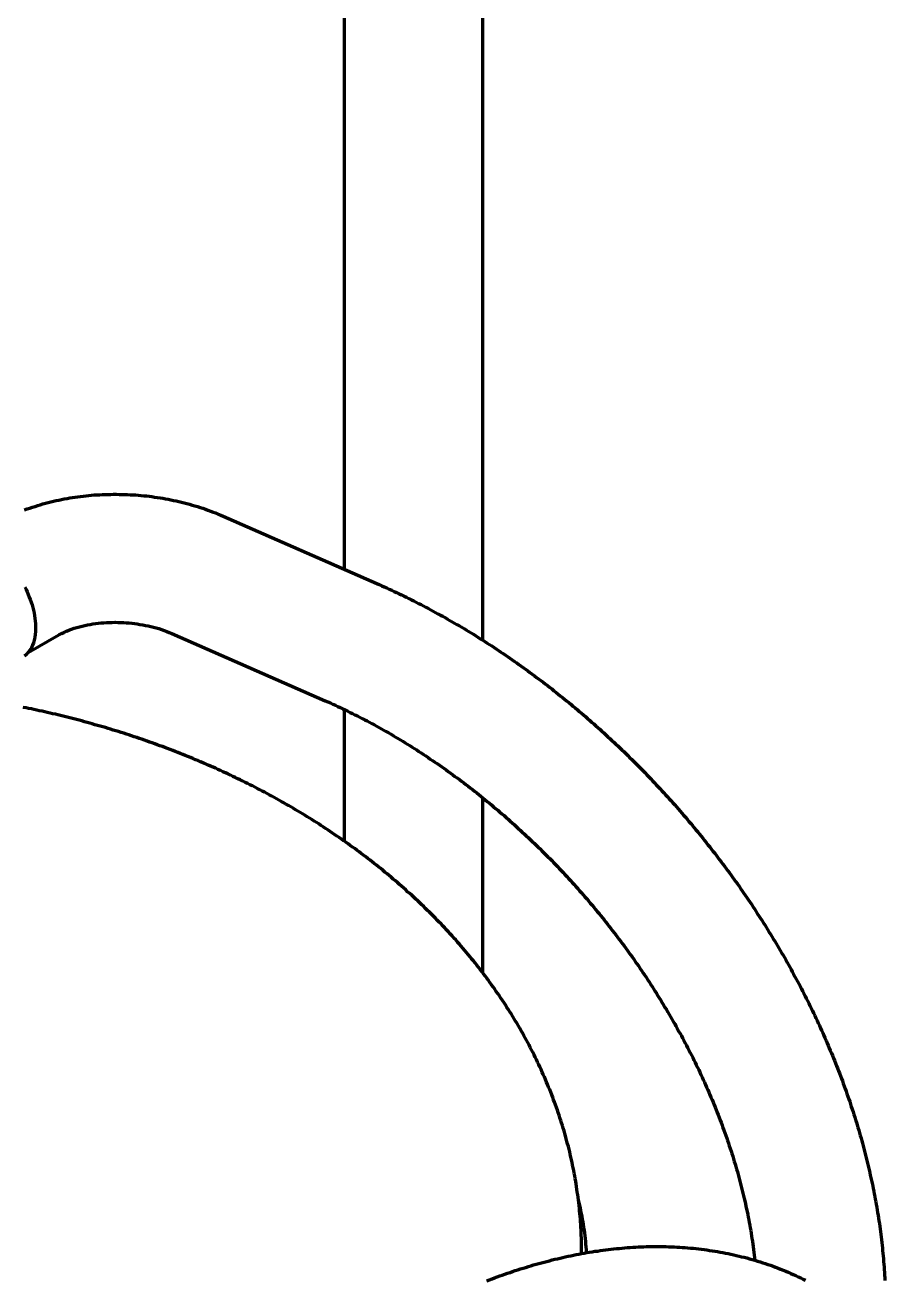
# Model space of a CAD drawing. Header units: millimetres. Extents: x 0 to 2208, y 0 to 420.
# Drawn here: x 189.79 to 197.67, y 77.29 to 88.8 of the extents above; entities that cross this region are included whole.
import ezdxf

# ---------------------------------------------------------------- set-up
doc = ezdxf.new("R2010")
doc.units = ezdxf.units.MM
doc.layers.add('01-VISIBLE', color=7, linetype='CONTINUOUS', lineweight=70)

msp = doc.modelspace()

# ---------------------------------------------------------------- linework, layer by layer
at = {"layer": '01-VISIBLE'}
for p, q in [((192.718, 83.812), (192.718, 91.989)), ((193.988, 83.16), (193.988, 91.989)), ((191.607, 84.299), (193.015, 83.681)), ((191.135, 83.223), (192.543, 82.605)), ((189.817, 83.047), (190.099, 83.21)), ((192.718, 81.316), (192.718, 82.525)), ((193.988, 80.109), (193.988, 81.714))]:
    msp.add_line(p, q, dxfattribs=at)
for points in [[(189.785, 84.356), (189.809, 84.365), (189.833, 84.373), (189.857, 84.381), (189.881, 84.389), (189.905, 84.397), (189.929, 84.404), (189.953, 84.411), (189.977, 84.418), (190.002, 84.424), (190.026, 84.43), (190.051, 84.436), (190.075, 84.442), (190.1, 84.447), (190.124, 84.452), (190.149, 84.457), (190.174, 84.461), (190.199, 84.466), (190.224, 84.47), (190.249, 84.473), (190.274, 84.477), (190.299, 84.48), (190.324, 84.483), (190.349, 84.486), (190.374, 84.488), (190.399, 84.491), (190.424, 84.493), (190.449, 84.494), (190.474, 84.496), (190.5, 84.497), (190.525, 84.498), (190.55, 84.499), (190.575, 84.499), (190.6, 84.5), (190.626, 84.5), (190.651, 84.499), (190.676, 84.499), (190.701, 84.498), (190.726, 84.497), (190.752, 84.496), (190.777, 84.495), (190.802, 84.493), (190.827, 84.491), (190.852, 84.489), (190.877, 84.486), (190.902, 84.484), (190.927, 84.481), (190.952, 84.478), (190.977, 84.474), (191.002, 84.471), (191.027, 84.467), (191.052, 84.463), (191.077, 84.458), (191.102, 84.454), (191.127, 84.449), (191.151, 84.444), (191.176, 84.438), (191.2, 84.433), (191.225, 84.427), (191.249, 84.421), (191.274, 84.415), (191.298, 84.408), (191.322, 84.401), (191.347, 84.394), (191.371, 84.387), (191.395, 84.379), (191.419, 84.371), (191.443, 84.363), (191.466, 84.355), (191.49, 84.346), (191.514, 84.337), (191.537, 84.328), (191.56, 84.318), (191.584, 84.309), (191.607, 84.299)], [(189.786, 83.649), (189.798, 83.627), (189.808, 83.604), (189.818, 83.581), (189.828, 83.557), (189.837, 83.534), (189.845, 83.51), (189.853, 83.486), (189.86, 83.462), (189.866, 83.437), (189.872, 83.413), (189.876, 83.388), (189.88, 83.363), (189.883, 83.338), (189.885, 83.313), (189.886, 83.287), (189.886, 83.262), (189.885, 83.237), (189.883, 83.212), (189.879, 83.187), (189.873, 83.162), (189.866, 83.138), (189.858, 83.115), (189.847, 83.092), (189.834, 83.07), (189.819, 83.05), (189.802, 83.031), (189.783, 83.015)], [(193.015, 83.681), (193.038, 83.671), (193.061, 83.661), (193.084, 83.651), (193.107, 83.64), (193.129, 83.63), (193.152, 83.619), (193.175, 83.609), (193.197, 83.598), (193.22, 83.587), (193.243, 83.576), (193.265, 83.566), (193.288, 83.555), (193.31, 83.543), (193.332, 83.532), (193.355, 83.521), (193.377, 83.51), (193.399, 83.498), (193.422, 83.487), (193.444, 83.475), (193.466, 83.464), (193.488, 83.452), (193.51, 83.44), (193.532, 83.428), (193.554, 83.416), (193.576, 83.404), (193.598, 83.392), (193.62, 83.38), (193.642, 83.368), (193.664, 83.355), (193.685, 83.343), (193.707, 83.331), (193.729, 83.318), (193.75, 83.305), (193.772, 83.293), (193.794, 83.28), (193.815, 83.267), (193.837, 83.254), (193.858, 83.241), (193.879, 83.228), (193.901, 83.215), (193.922, 83.202), (193.943, 83.189), (193.964, 83.175), (193.986, 83.162), (194.007, 83.148), (194.028, 83.135), (194.049, 83.121), (194.07, 83.108), (194.091, 83.094), (194.112, 83.08), (194.132, 83.066), (194.153, 83.052), (194.174, 83.038), (194.195, 83.024), (194.215, 83.01), (194.236, 82.996), (194.257, 82.982), (194.277, 82.967), (194.298, 82.953), (194.318, 82.938), (194.338, 82.924), (194.359, 82.909), (194.379, 82.895), (194.399, 82.88), (194.42, 82.865), (194.44, 82.85), (194.46, 82.835), (194.48, 82.82), (194.5, 82.805), (194.52, 82.79), (194.54, 82.775), (194.56, 82.76), (194.58, 82.745), (194.599, 82.729), (194.619, 82.714), (194.639, 82.698), (194.658, 82.683), (194.678, 82.667), (194.698, 82.652), (194.717, 82.636), (194.737, 82.62), (194.756, 82.604), (194.775, 82.589), (194.795, 82.573), (194.814, 82.557), (194.833, 82.541), (194.852, 82.525), (194.871, 82.508), (194.891, 82.492), (194.91, 82.476), (194.929, 82.46), (194.947, 82.443), (194.966, 82.427), (194.985, 82.41), (195.004, 82.394), (195.023, 82.377), (195.041, 82.36), (195.06, 82.344), (195.079, 82.327), (195.097, 82.31), (195.116, 82.293), (195.134, 82.276), (195.152, 82.259), (195.171, 82.242), (195.189, 82.225), (195.207, 82.208), (195.225, 82.191), (195.244, 82.173), (195.262, 82.156), (195.28, 82.139), (195.298, 82.121), (195.316, 82.104), (195.334, 82.086), (195.351, 82.069), (195.369, 82.051), (195.387, 82.033), (195.405, 82.016), (195.422, 81.998), (195.44, 81.98), (195.457, 81.962), (195.475, 81.944), (195.492, 81.926), (195.509, 81.908), (195.527, 81.89), (195.544, 81.872), (195.561, 81.854), (195.578, 81.835), (195.595, 81.817), (195.613, 81.799), (195.63, 81.78), (195.646, 81.762), (195.663, 81.744), (195.68, 81.725), (195.697, 81.706), (195.714, 81.688), (195.73, 81.669), (195.747, 81.65), (195.764, 81.632), (195.78, 81.613), (195.796, 81.594), (195.813, 81.575), (195.829, 81.556), (195.845, 81.537), (195.862, 81.518), (195.878, 81.499), (195.894, 81.48), (195.91, 81.46), (195.926, 81.441), (195.942, 81.422), (195.958, 81.402), (195.974, 81.383), (195.99, 81.364), (196.005, 81.344), (196.021, 81.325), (196.037, 81.305), (196.052, 81.285), (196.068, 81.266), (196.083, 81.246), (196.098, 81.226), (196.114, 81.206), (196.129, 81.187), (196.144, 81.167), (196.159, 81.147), (196.174, 81.127), (196.189, 81.107), (196.204, 81.087), (196.219, 81.067), (196.234, 81.046), (196.249, 81.026), (196.264, 81.006), (196.278, 80.986), (196.293, 80.965), (196.308, 80.945), (196.322, 80.925), (196.337, 80.904), (196.351, 80.884), (196.365, 80.863), (196.379, 80.843), (196.394, 80.822), (196.408, 80.801), (196.422, 80.781), (196.436, 80.76), (196.45, 80.739), (196.464, 80.718), (196.478, 80.697), (196.491, 80.676), (196.505, 80.655), (196.519, 80.634), (196.532, 80.613), (196.546, 80.592), (196.559, 80.571), (196.573, 80.55), (196.586, 80.529), (196.599, 80.508), (196.612, 80.486), (196.625, 80.465), (196.638, 80.444), (196.651, 80.422), (196.664, 80.401), (196.677, 80.379), (196.69, 80.358), (196.703, 80.336), (196.715, 80.315), (196.728, 80.293), (196.741, 80.271), (196.753, 80.249), (196.765, 80.228), (196.778, 80.206), (196.79, 80.184), (196.802, 80.162), (196.814, 80.14), (196.826, 80.118), (196.838, 80.096), (196.85, 80.074), (196.862, 80.052), (196.874, 80.03), (196.886, 80.008), (196.897, 79.986), (196.909, 79.964), (196.92, 79.941), (196.932, 79.919), (196.943, 79.897), (196.954, 79.874), (196.966, 79.852), (196.977, 79.83), (196.988, 79.807), (196.999, 79.785), (197.01, 79.762), (197.02, 79.74), (197.031, 79.717), (197.042, 79.694), (197.053, 79.672), (197.063, 79.649), (197.074, 79.626), (197.084, 79.603), (197.094, 79.581), (197.105, 79.558), (197.115, 79.535), (197.125, 79.512), (197.135, 79.489), (197.145, 79.466), (197.155, 79.443), (197.165, 79.42), (197.174, 79.397), (197.184, 79.374), (197.193, 79.351), (197.203, 79.328), (197.212, 79.304), (197.222, 79.281), (197.231, 79.258), (197.24, 79.235), (197.249, 79.211), (197.258, 79.188), (197.267, 79.164), (197.276, 79.141), (197.285, 79.118), (197.293, 79.094), (197.302, 79.071), (197.31, 79.047), (197.319, 79.023), (197.327, 79), (197.335, 78.976), (197.343, 78.952), (197.352, 78.929), (197.36, 78.905), (197.367, 78.881), (197.375, 78.858), (197.383, 78.834), (197.391, 78.81), (197.398, 78.786), (197.406, 78.762), (197.413, 78.738), (197.42, 78.714), (197.428, 78.69), (197.435, 78.666), (197.442, 78.642), (197.449, 78.618), (197.456, 78.594), (197.462, 78.57), (197.469, 78.546), (197.475, 78.522), (197.482, 78.497), (197.488, 78.473), (197.495, 78.449), (197.501, 78.425), (197.507, 78.4), (197.513, 78.376), (197.519, 78.352), (197.525, 78.327), (197.53, 78.303), (197.536, 78.279), (197.541, 78.254), (197.547, 78.23), (197.552, 78.205), (197.557, 78.181), (197.563, 78.156), (197.568, 78.132), (197.573, 78.107), (197.577, 78.083), (197.582, 78.058), (197.587, 78.033), (197.591, 78.009), (197.596, 77.984), (197.6, 77.96), (197.604, 77.935), (197.608, 77.91), (197.612, 77.885), (197.616, 77.861), (197.62, 77.836), (197.624, 77.811), (197.627, 77.786), (197.631, 77.762), (197.634, 77.737), (197.637, 77.712), (197.64, 77.687), (197.643, 77.662), (197.646, 77.637), (197.649, 77.613), (197.652, 77.588), (197.654, 77.563), (197.657, 77.538), (197.659, 77.513), (197.661, 77.488), (197.663, 77.463), (197.665, 77.438), (197.667, 77.413), (197.669, 77.388), (197.671, 77.363), (197.672, 77.338), (197.674, 77.313), (197.675, 77.288)], [(190.099, 83.21), (190.122, 83.222), (190.144, 83.233), (190.168, 83.243), (190.191, 83.253), (190.215, 83.262), (190.239, 83.27), (190.263, 83.277), (190.288, 83.284), (190.312, 83.291), (190.337, 83.296), (190.362, 83.301), (190.387, 83.306), (190.412, 83.31), (190.437, 83.313), (190.463, 83.316), (190.488, 83.319), (190.513, 83.321), (190.539, 83.323), (190.564, 83.324), (190.589, 83.324), (190.615, 83.325), (190.64, 83.324), (190.666, 83.324), (190.691, 83.323), (190.716, 83.321), (190.742, 83.319), (190.767, 83.316), (190.792, 83.314), (190.817, 83.31), (190.843, 83.306), (190.868, 83.302), (190.893, 83.297), (190.918, 83.292), (190.942, 83.286), (190.967, 83.28), (190.991, 83.274), (191.016, 83.267), (191.04, 83.259), (191.064, 83.251), (191.088, 83.242), (191.112, 83.233), (191.135, 83.223)], [(194.893, 77.55), (194.893, 77.575), (194.893, 77.6), (194.893, 77.625), (194.892, 77.65), (194.891, 77.675), (194.89, 77.7), (194.889, 77.725), (194.888, 77.75), (194.887, 77.775), (194.885, 77.8), (194.884, 77.825), (194.882, 77.85), (194.88, 77.875), (194.877, 77.9), (194.875, 77.925), (194.873, 77.949), (194.87, 77.974), (194.867, 77.999), (194.864, 78.024), (194.861, 78.049), (194.858, 78.074), (194.854, 78.099), (194.851, 78.123), (194.847, 78.148), (194.843, 78.173), (194.839, 78.197), (194.835, 78.222), (194.83, 78.247), (194.826, 78.271), (194.821, 78.296), (194.816, 78.321), (194.811, 78.345), (194.806, 78.37), (194.801, 78.394), (194.795, 78.418), (194.789, 78.443), (194.784, 78.467), (194.778, 78.492), (194.772, 78.516), (194.765, 78.54), (194.759, 78.564), (194.752, 78.588), (194.746, 78.613), (194.739, 78.637), (194.732, 78.661), (194.725, 78.685), (194.717, 78.709), (194.71, 78.733), (194.702, 78.756), (194.695, 78.78), (194.687, 78.804), (194.679, 78.828), (194.671, 78.851), (194.662, 78.875), (194.654, 78.899), (194.645, 78.922), (194.637, 78.946), (194.628, 78.969), (194.619, 78.992), (194.61, 79.016), (194.601, 79.039), (194.591, 79.062), (194.582, 79.085), (194.572, 79.108), (194.562, 79.132), (194.552, 79.155), (194.542, 79.177), (194.532, 79.2), (194.522, 79.223), (194.511, 79.246), (194.5, 79.269), (194.49, 79.291), (194.479, 79.314), (194.468, 79.336), (194.457, 79.359), (194.446, 79.381), (194.434, 79.403), (194.423, 79.426), (194.411, 79.448), (194.399, 79.47), (194.387, 79.492), (194.375, 79.514), (194.363, 79.536), (194.351, 79.558), (194.339, 79.579), (194.326, 79.601), (194.314, 79.623), (194.301, 79.644), (194.288, 79.666), (194.275, 79.687), (194.262, 79.709), (194.249, 79.73), (194.236, 79.751), (194.222, 79.772), (194.209, 79.793), (194.195, 79.815), (194.182, 79.835), (194.168, 79.856), (194.154, 79.877), (194.14, 79.898), (194.126, 79.919), (194.111, 79.939), (194.097, 79.96), (194.083, 79.98), (194.068, 80), (194.053, 80.021), (194.039, 80.041), (194.024, 80.061), (194.009, 80.081), (193.994, 80.101), (193.979, 80.121), (193.963, 80.141), (193.948, 80.161), (193.932, 80.18), (193.917, 80.2), (193.901, 80.22), (193.885, 80.239), (193.87, 80.258), (193.854, 80.278), (193.838, 80.297), (193.821, 80.316), (193.805, 80.335), (193.789, 80.354), (193.773, 80.373), (193.756, 80.392), (193.74, 80.411), (193.723, 80.429), (193.706, 80.448), (193.689, 80.467), (193.672, 80.485), (193.655, 80.503), (193.638, 80.522), (193.621, 80.54), (193.604, 80.558), (193.586, 80.576), (193.569, 80.594), (193.552, 80.612), (193.534, 80.63), (193.516, 80.648), (193.499, 80.665), (193.481, 80.683), (193.463, 80.7), (193.445, 80.718), (193.427, 80.735), (193.409, 80.752), (193.391, 80.77), (193.372, 80.787), (193.354, 80.804), (193.335, 80.821), (193.317, 80.838), (193.298, 80.854), (193.28, 80.871), (193.261, 80.888), (193.242, 80.904), (193.223, 80.921), (193.205, 80.937), (193.186, 80.953), (193.166, 80.97), (193.147, 80.986), (193.128, 81.002), (193.109, 81.018), (193.09, 81.034), (193.07, 81.05), (193.051, 81.066), (193.031, 81.081), (193.012, 81.097), (192.992, 81.112), (192.972, 81.128), (192.953, 81.143), (192.933, 81.158), (192.913, 81.174), (192.893, 81.189), (192.873, 81.204), (192.853, 81.219), (192.833, 81.234), (192.813, 81.249), (192.792, 81.263), (192.772, 81.278), (192.752, 81.293), (192.731, 81.307), (192.711, 81.322), (192.69, 81.336), (192.67, 81.35), (192.649, 81.364), (192.628, 81.378), (192.608, 81.392), (192.587, 81.406), (192.566, 81.42), (192.545, 81.434), (192.524, 81.448), (192.503, 81.461), (192.482, 81.475), (192.461, 81.489), (192.44, 81.502), (192.419, 81.515), (192.397, 81.529), (192.376, 81.542), (192.355, 81.555), (192.333, 81.568), (192.312, 81.581), (192.291, 81.594), (192.269, 81.606), (192.247, 81.619), (192.226, 81.632), (192.204, 81.644), (192.182, 81.657), (192.161, 81.669), (192.139, 81.682), (192.117, 81.694), (192.095, 81.706), (192.073, 81.718), (192.051, 81.73), (192.029, 81.742), (192.007, 81.754), (191.985, 81.766), (191.963, 81.777), (191.941, 81.789), (191.919, 81.801), (191.896, 81.812), (191.874, 81.824), (191.852, 81.835), (191.829, 81.846), (191.807, 81.857), (191.785, 81.868), (191.762, 81.879), (191.74, 81.89), (191.717, 81.901), (191.695, 81.912), (191.672, 81.923), (191.649, 81.934), (191.627, 81.944), (191.604, 81.955), (191.581, 81.965), (191.558, 81.975), (191.535, 81.986), (191.513, 81.996), (191.49, 82.006), (191.467, 82.016), (191.444, 82.026), (191.421, 82.036), (191.398, 82.046), (191.375, 82.056), (191.352, 82.065), (191.329, 82.075), (191.305, 82.084), (191.282, 82.094), (191.259, 82.103), (191.236, 82.113), (191.213, 82.122), (191.189, 82.131), (191.166, 82.14), (191.143, 82.149), (191.119, 82.158), (191.096, 82.167), (191.072, 82.176), (191.049, 82.185), (191.025, 82.193), (191.002, 82.202), (190.978, 82.21), (190.955, 82.219), (190.931, 82.227), (190.908, 82.236), (190.884, 82.244), (190.86, 82.252), (190.837, 82.26), (190.813, 82.268), (190.789, 82.276), (190.765, 82.284), (190.741, 82.292), (190.718, 82.299), (190.694, 82.307), (190.67, 82.315), (190.646, 82.322), (190.622, 82.33), (190.598, 82.337), (190.574, 82.344), (190.55, 82.351), (190.526, 82.359), (190.502, 82.366), (190.478, 82.373), (190.454, 82.38), (190.43, 82.386), (190.406, 82.393), (190.382, 82.4), (190.358, 82.407), (190.334, 82.413), (190.309, 82.42), (190.285, 82.426), (190.261, 82.433), (190.237, 82.439), (190.213, 82.445), (190.188, 82.451), (190.164, 82.457), (190.14, 82.463), (190.115, 82.469), (190.091, 82.475), (190.067, 82.481), (190.042, 82.487), (190.018, 82.492), (189.993, 82.498), (189.969, 82.503), (189.945, 82.509), (189.92, 82.514), (189.896, 82.52), (189.871, 82.525), (189.847, 82.53), (189.822, 82.535), (189.798, 82.54), (189.773, 82.545)], [(192.543, 82.605), (192.566, 82.595), (192.589, 82.585), (192.612, 82.574), (192.635, 82.564), (192.658, 82.554), (192.68, 82.543), (192.703, 82.532), (192.725, 82.521), (192.748, 82.51), (192.771, 82.499), (192.793, 82.488), (192.815, 82.477), (192.838, 82.466), (192.86, 82.454), (192.882, 82.443), (192.905, 82.431), (192.927, 82.42), (192.949, 82.408), (192.971, 82.396), (192.993, 82.384), (193.015, 82.372), (193.037, 82.36), (193.059, 82.348), (193.081, 82.335), (193.102, 82.323), (193.124, 82.31), (193.146, 82.298), (193.167, 82.285), (193.189, 82.272), (193.211, 82.26), (193.232, 82.247), (193.253, 82.234), (193.275, 82.221), (193.296, 82.207), (193.317, 82.194), (193.339, 82.181), (193.36, 82.167), (193.381, 82.154), (193.402, 82.14), (193.423, 82.127), (193.444, 82.113), (193.465, 82.099), (193.486, 82.085), (193.506, 82.071), (193.527, 82.057), (193.548, 82.043), (193.569, 82.029), (193.589, 82.014), (193.61, 82), (193.63, 81.986), (193.651, 81.971), (193.671, 81.957), (193.691, 81.942), (193.712, 81.927), (193.732, 81.912), (193.752, 81.897), (193.772, 81.882), (193.792, 81.867), (193.812, 81.852), (193.832, 81.837), (193.852, 81.822), (193.872, 81.807), (193.892, 81.791), (193.911, 81.776), (193.931, 81.76), (193.951, 81.745), (193.97, 81.729), (193.99, 81.713), (194.009, 81.697), (194.028, 81.681), (194.048, 81.666), (194.067, 81.65), (194.086, 81.633), (194.105, 81.617), (194.125, 81.601), (194.144, 81.585), (194.163, 81.568), (194.182, 81.552), (194.2, 81.536), (194.219, 81.519), (194.238, 81.502), (194.257, 81.486), (194.275, 81.469), (194.294, 81.452), (194.313, 81.435), (194.331, 81.418), (194.349, 81.401), (194.368, 81.384), (194.386, 81.367), (194.404, 81.35), (194.423, 81.333), (194.441, 81.315), (194.459, 81.298), (194.477, 81.281), (194.495, 81.263), (194.513, 81.246), (194.53, 81.228), (194.548, 81.21), (194.566, 81.193), (194.584, 81.175), (194.601, 81.157), (194.619, 81.139), (194.636, 81.121), (194.654, 81.103), (194.671, 81.085), (194.688, 81.067), (194.705, 81.049), (194.723, 81.03), (194.74, 81.012), (194.757, 80.994), (194.774, 80.975), (194.791, 80.957), (194.807, 80.938), (194.824, 80.92), (194.841, 80.901), (194.858, 80.882), (194.874, 80.863), (194.891, 80.845), (194.907, 80.826), (194.924, 80.807), (194.94, 80.788), (194.956, 80.769), (194.973, 80.75), (194.989, 80.73), (195.005, 80.711), (195.021, 80.692), (195.037, 80.673), (195.053, 80.653), (195.069, 80.634), (195.084, 80.614), (195.1, 80.595), (195.116, 80.575), (195.131, 80.556), (195.147, 80.536), (195.162, 80.516), (195.178, 80.496), (195.193, 80.477), (195.208, 80.457), (195.223, 80.437), (195.238, 80.417), (195.253, 80.397), (195.268, 80.377), (195.283, 80.356), (195.298, 80.336), (195.313, 80.316), (195.327, 80.296), (195.342, 80.275), (195.357, 80.255), (195.371, 80.234), (195.385, 80.214), (195.4, 80.193), (195.414, 80.173), (195.428, 80.152), (195.442, 80.131), (195.456, 80.111), (195.47, 80.09), (195.484, 80.069), (195.498, 80.048), (195.512, 80.027), (195.526, 80.006), (195.539, 79.985), (195.553, 79.964), (195.566, 79.943), (195.58, 79.922), (195.593, 79.9), (195.606, 79.879), (195.619, 79.858), (195.632, 79.836), (195.645, 79.815), (195.658, 79.793), (195.671, 79.772), (195.684, 79.75), (195.697, 79.729), (195.709, 79.707), (195.722, 79.685), (195.734, 79.664), (195.747, 79.642), (195.759, 79.62), (195.771, 79.598), (195.783, 79.576), (195.796, 79.554), (195.808, 79.532), (195.819, 79.51), (195.831, 79.488), (195.843, 79.466), (195.855, 79.444), (195.866, 79.422), (195.878, 79.399), (195.889, 79.377), (195.9, 79.355), (195.912, 79.332), (195.923, 79.31), (195.934, 79.287), (195.945, 79.265), (195.956, 79.242), (195.967, 79.22), (195.977, 79.197), (195.988, 79.174), (195.999, 79.152), (196.009, 79.129), (196.019, 79.106), (196.03, 79.083), (196.04, 79.06), (196.05, 79.037), (196.06, 79.014), (196.07, 78.991), (196.08, 78.968), (196.09, 78.945), (196.099, 78.922), (196.109, 78.899), (196.118, 78.876), (196.128, 78.852), (196.137, 78.829), (196.146, 78.806), (196.155, 78.782), (196.164, 78.759), (196.173, 78.736), (196.182, 78.712), (196.19, 78.689), (196.199, 78.665), (196.207, 78.642), (196.216, 78.618), (196.224, 78.594), (196.232, 78.571), (196.24, 78.547), (196.248, 78.523), (196.256, 78.499), (196.264, 78.475), (196.272, 78.452), (196.279, 78.428), (196.287, 78.404), (196.294, 78.38), (196.301, 78.356), (196.308, 78.332), (196.315, 78.308), (196.322, 78.284), (196.329, 78.259), (196.336, 78.235), (196.342, 78.211), (196.349, 78.187), (196.355, 78.163), (196.361, 78.138), (196.367, 78.114), (196.373, 78.09), (196.379, 78.065), (196.385, 78.041), (196.391, 78.017), (196.396, 77.992), (196.401, 77.968), (196.407, 77.943), (196.412, 77.919), (196.417, 77.894), (196.422, 77.869), (196.427, 77.845), (196.431, 77.82), (196.436, 77.796), (196.44, 77.771), (196.444, 77.746), (196.448, 77.721), (196.452, 77.697), (196.456, 77.672), (196.46, 77.647), (196.464, 77.622), (196.467, 77.598), (196.47, 77.573), (196.474, 77.548), (196.477, 77.523), (196.479, 77.498), (196.482, 77.473)], [(194.938, 77.542), (194.937, 77.568), (194.935, 77.594), (194.933, 77.62), (194.931, 77.646), (194.928, 77.671), (194.925, 77.697), (194.922, 77.723), (194.919, 77.749), (194.915, 77.774), (194.911, 77.8), (194.907, 77.825), (194.902, 77.851), (194.898, 77.876), (194.893, 77.902), (194.887, 77.927), (194.882, 77.953), (194.876, 77.978), (194.87, 78.003), (194.864, 78.028)], [(194.025, 77.284), (194.049, 77.293), (194.072, 77.302), (194.096, 77.311), (194.119, 77.32), (194.143, 77.329), (194.166, 77.337), (194.19, 77.345), (194.214, 77.354), (194.237, 77.362), (194.261, 77.37), (194.285, 77.378), (194.309, 77.386), (194.333, 77.393), (194.357, 77.401), (194.381, 77.408), (194.405, 77.416), (194.429, 77.423), (194.453, 77.43), (194.477, 77.437), (194.501, 77.444), (194.525, 77.45), (194.549, 77.457), (194.574, 77.463), (194.598, 77.469), (194.622, 77.476), (194.647, 77.482), (194.671, 77.487), (194.696, 77.493), (194.72, 77.499), (194.744, 77.504), (194.769, 77.51), (194.794, 77.515), (194.818, 77.52), (194.843, 77.525), (194.867, 77.529), (194.892, 77.534), (194.917, 77.538), (194.942, 77.543), (194.966, 77.547), (194.991, 77.551), (195.016, 77.555), (195.041, 77.558), (195.065, 77.562), (195.09, 77.565), (195.115, 77.569), (195.14, 77.572), (195.165, 77.575), (195.19, 77.577), (195.215, 77.58), (195.24, 77.582), (195.265, 77.585), (195.29, 77.587), (195.315, 77.589), (195.34, 77.59), (195.365, 77.592), (195.39, 77.594), (195.415, 77.595), (195.44, 77.596), (195.465, 77.597), (195.49, 77.598), (195.515, 77.598), (195.541, 77.599), (195.566, 77.599), (195.591, 77.599), (195.616, 77.599), (195.641, 77.598), (195.666, 77.598), (195.691, 77.597), (195.716, 77.596), (195.741, 77.595), (195.766, 77.594), (195.791, 77.593), (195.816, 77.591), (195.841, 77.589), (195.866, 77.587), (195.891, 77.585), (195.916, 77.583), (195.941, 77.58), (195.966, 77.577), (195.991, 77.574), (196.016, 77.571), (196.041, 77.568), (196.066, 77.564), (196.091, 77.561), (196.115, 77.557), (196.14, 77.553), (196.165, 77.548), (196.19, 77.544), (196.214, 77.539), (196.239, 77.534), (196.263, 77.529), (196.288, 77.523), (196.312, 77.518), (196.337, 77.512), (196.361, 77.506), (196.385, 77.5), (196.41, 77.494), (196.434, 77.487), (196.458, 77.48), (196.482, 77.473), (196.506, 77.466), (196.53, 77.459), (196.554, 77.451), (196.578, 77.443), (196.602, 77.435), (196.625, 77.427), (196.649, 77.418), (196.673, 77.41), (196.696, 77.401), (196.719, 77.392), (196.743, 77.382), (196.766, 77.373), (196.789, 77.363), (196.812, 77.353), (196.835, 77.343), (196.858, 77.332), (196.881, 77.322), (196.903, 77.311), (196.926, 77.3), (196.948, 77.289)], [(194.893, 77.534), (194.893, 77.537), (194.893, 77.539), (194.893, 77.542), (194.893, 77.544), (194.893, 77.547), (194.893, 77.55)]]:
    msp.add_lwpolyline(points, dxfattribs=at)

doc.saveas('drawing.dxf')
